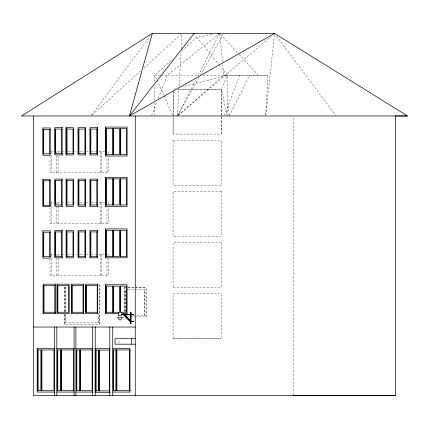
<?xml version="1.0" encoding="UTF-8"?>
<svg xmlns="http://www.w3.org/2000/svg" width="429" height="429" viewBox="0 0 429 429"><rect width="100%" height="100%" fill="white"/><g stroke="black" fill="none" stroke-linecap="round" stroke-linejoin="round"><path stroke-width="0.32" stroke-dasharray="2.15 1.61" d="M49.995 259.052L49.995 275.3L108.306 275.3L108.306 258.403M50 207.834L50 223.429L108.312 223.429L108.312 207.186M50.005 156.29L50.005 172.533L108.317 172.533L108.317 156.29M51.759 275.3L51.764 254.504M51.764 223.429L51.77 202.638M51.77 172.533L51.775 151.737M56.778 275.3L56.784 258.403M56.784 255.807L56.784 254.504M56.784 223.429L56.789 207.186M56.789 204.585L56.789 202.638M56.789 172.533L56.794 155.636M56.794 153.04L56.794 151.737M58.092 275.3L58.097 258.403M58.097 255.807L58.097 254.504M58.097 223.429L58.103 207.186M58.103 204.585L58.103 202.638M58.103 172.533L58.108 155.636M58.108 153.04L58.108 151.737M64.404 314.339L64.409 324.292L99.517 324.292L99.523 283.842L99.346 324.292M64.409 311.69L64.409 286.492M64.581 324.292L64.581 314.344M64.581 311.69L64.586 286.492M65.723 314.312L65.723 322.903L98.203 322.903L98.203 314.312M65.723 311.669L65.728 285.231M65.894 322.903L65.894 314.312M65.894 311.669L65.9 285.231M98.032 322.903L98.032 314.312M100.659 275.3L100.659 254.504M100.665 223.429L100.665 202.638M100.67 172.533L100.67 151.737M101.517 275.3L101.517 254.504M101.523 223.429L101.528 202.638M101.528 172.533L101.534 151.737M106.993 275.3L106.993 258.403M106.998 223.429L106.998 207.186M107.003 172.533L107.003 156.29M108.306 255.807L108.306 254.504L106.993 254.504M108.312 204.585L108.312 202.638L106.998 202.638M108.317 153.689L108.317 151.737L107.003 151.737M118.956 342.969L118.956 339.301M124.153 311.604L124.147 287.816L126.137 287.816M124.324 311.604L124.324 287.827M125.466 311.556L125.472 289.216L127.627 289.216M125.638 311.556L125.638 289.216M144.67 315.497L144.675 289.216M145.983 316.886L145.983 287.816L126.796 287.816M293.688 394.916L293.715 116.629M219.047 64.768L227.418 75.155L221.471 89.216L221.273 134.073L173.085 134.079L173.278 90.583L173.091 115.304M154.553 115.975L154.649 103.121M154.671 100.456L154.783 85.146M154.81 81.816L154.858 75.155L172.651 59.095M221.278 115.299L221.471 89.216L177.971 89.221L221.471 89.243L226.968 115.315M227.102 115.969L227.418 75.155L182.952 86.706M265.739 115.326L267.943 75.155L223.799 75.204L177.408 116.002L178.931 88.685M179.075 86.02L180.968 52.043M181.156 48.713L181.971 34.057M265.776 115.321L274.587 33.398M151.657 115.396L156.998 101.625M158.194 98.547L167.267 75.155L218.71 34.213M224.211 115.401L239.822 75.155M229.247 115.986L249.737 75.155M177.408 116.002L196.6 78.555M198.123 75.584L219.139 34.572M177.735 115.422L199.297 77.022M200.606 74.694L223.144 34.556M91.393 115.449L150.322 36.084M91.983 115.085L140.953 70.646M143.919 67.954L181.017 34.288M181.542 51.067L196.863 37.237L213.862 34.374M178.426 115.138L271.026 36.427M173.289 89.221L176.507 88.385M160.183 75.155L154.858 75.155L156.762 79.424M160.854 75.155L198.793 75.155M202.788 75.155L267.943 75.155M173.08 140.347L221.267 140.321L221.267 185.178M50.005 151.737L65.396 151.737M67.852 151.737L72.539 151.737M73.209 151.737L77.44 151.737M79.907 151.737L85.473 151.737M86.143 151.737L89.286 151.737M91.495 151.737L104.617 151.737M221.267 185.156L173.08 185.183L173.08 140.326M50 202.638L65.39 202.638M67.846 202.638L72.533 202.638M73.203 202.638L77.434 202.638M79.901 202.638L85.468 202.638M86.138 202.638L89.28 202.638M91.49 202.638L104.612 202.638M221.257 242.557L173.069 242.551L173.069 287.398M49.995 254.504L65.385 254.504M67.841 254.504L72.528 254.504M73.198 254.504L77.429 254.504M79.896 254.504L85.462 254.504M86.127 254.504L89.275 254.504M91.484 254.504L104.606 254.504M173.069 287.387L221.257 287.392L221.257 242.546M124.158 287.827L127.633 287.827M128.126 287.827L146.155 287.827L146.155 316.886L127.456 316.875M128.121 289.216L144.841 289.216L144.841 315.497L125.466 315.497M173.064 338.497L221.251 338.492L221.251 293.656L173.064 293.661L173.064 338.502L221.251 338.497M220.656 34.368L238.781 54.027M239.232 54.515L258.263 75.155M196.863 37.237L218.629 64.248M276.587 36.079L335.682 115.428M157.035 80.03L163.835 95.259M164.109 95.871L172.812 115.363M228.046 105.523L229.172 115.331M219.814 34.047L222.512 61.932M222.769 64.586L223.799 75.204M221.273 116.64L221.273 134.046M173.085 116.65L173.085 134.052M221.262 191.447L173.075 191.436L173.075 236.293L221.262 236.288L221.262 191.431"/><path stroke-width="0.64" d="M33.569 115.991L33.542 395.613L395.399 395.608L395.431 115.98M37.173 348.562L37.162 392.052L54.928 392.052M38.117 390.658L38.117 349.951M41.913 390.658L41.919 349.951M43.072 313.647L43.066 284.17L55.765 284.17M43.753 256.735L43.753 232.239M43.753 205.293L43.753 180.797M43.753 153.866L43.753 129.37M44.01 312.253L44.015 285.558M49.726 205.293L49.726 180.797M49.726 153.866L49.726 129.37M49.726 256.735L49.726 232.239M53.984 390.658L53.99 349.951M54.429 395.613L54.44 327.037M54.815 312.253L54.821 285.558M55.282 313.647L55.277 284.17M55.69 256.424L55.695 231.928M55.69 204.982L55.695 180.486M55.69 153.555L55.695 129.059M56.81 395.613L56.816 327.037M57.765 390.658L57.77 349.951M57.904 312.253L57.91 285.558M60.505 390.658L60.51 349.951M61.074 390.658L61.074 349.951M61.562 390.658L61.567 349.951M61.663 256.424L61.663 231.928M61.663 204.982L61.663 180.486M61.663 153.555L61.663 129.059M62.135 257.813L62.119 230.539M62.141 206.37L62.119 179.091M62.146 154.944L62.119 127.67M66.087 154.944L66.087 127.67L73.493 127.67L73.493 154.944L66.087 154.944L66.12 127.67M67.031 256.424L67.037 231.928M67.031 204.982L67.037 180.486M67.031 153.555L67.037 129.059M72.254 312.253L72.254 285.558M73.632 390.658L73.638 349.951M74.083 395.613L74.088 327.037M75.895 395.613L75.901 327.037M76.845 390.658L76.85 349.951M78.941 256.424L78.947 231.928M78.941 204.982L78.947 180.486M78.941 153.555L78.947 129.059M79.596 390.658L79.601 349.951M80.159 390.658L80.164 349.951M80.652 390.658L80.657 349.951M83.06 312.253L83.06 285.558M83.51 313.647L83.526 284.17M84.915 256.424L84.915 231.928M84.915 204.982L84.915 180.486M84.915 153.555L84.915 129.059M85.366 257.813L85.371 230.539L77.998 230.539L78.014 257.813L85.387 257.813L85.392 230.539M85.366 206.37L85.371 179.091L77.998 179.091L78.024 206.37L85.392 206.37L85.398 179.091M85.366 154.944L85.371 127.67L77.998 127.67L78.03 154.944L85.398 154.944L85.403 127.67M86.422 312.253L86.427 285.558M89.924 257.813L89.908 230.539L97.774 230.539M89.929 206.37L89.908 179.091L97.774 179.091M89.934 154.944L89.908 127.67L97.774 127.67M90.851 256.424L90.851 231.928M90.851 204.982L90.851 180.486M90.851 153.555L90.851 129.059M92.149 390.658L92.155 349.951M92.594 395.613L92.605 327.037M95.195 395.613L95.2 326.662M96.144 390.905L96.15 350.059M96.825 204.982L96.825 180.486M96.825 153.555L96.825 129.059M96.825 256.424L96.825 231.928M97.227 312.253L97.233 285.558M97.276 154.944L97.281 127.67M97.297 257.813L97.281 230.539M97.303 206.37L97.281 179.091M97.308 154.944L97.313 127.67M97.683 313.647L97.694 284.17M99.426 390.905L99.431 350.059M121.836 313.647L127.091 313.647L127.081 284.738L105.475 284.738L105.475 313.647L118.581 313.647M105.48 257.813L105.48 228.909L127.102 228.909L127.097 257.813L105.48 257.813L105.496 228.909M105.486 206.37L105.486 177.467L127.107 177.467L127.086 206.37L105.486 206.37L105.502 177.467M105.491 155.984L105.491 127.081L127.113 127.081L127.107 155.984L105.491 155.984L105.507 127.081M105.486 313.647L105.491 284.743M106.419 312.253L106.424 286.132M106.424 256.424L106.43 230.298M106.43 204.982L106.435 178.855M106.435 154.596L106.44 128.475M109.309 390.905L109.315 350.059M109.754 395.613L109.765 327.037M112.398 312.253L112.398 286.132M112.403 256.424L112.403 230.298M112.409 204.982L112.409 178.855M112.414 154.596L112.414 128.475M112.736 395.613L112.741 327.037M113.685 390.658L113.69 349.951M113.685 312.253L113.69 286.132M113.69 256.424L113.696 230.298M113.696 204.982L113.701 178.855M113.701 154.596L113.706 128.475M115.862 390.658L115.862 349.951M116.425 390.658L116.431 349.951M116.919 390.658L116.924 349.951M118.388 315.471L118.307 312.703L121.777 312.703M119.428 311.583L119.434 286.132L113.197 286.132L113.192 312.253L118.806 312.253M120.2 311.583L120.206 286.132L126.625 286.132L126.619 312.253L121.337 312.253M120.694 311.583L120.699 286.132M120.699 256.424L120.705 230.298M120.705 204.982L120.71 178.855M120.715 154.596L120.715 128.475M129.558 390.658L129.563 349.951M130.003 392.052L130.014 348.562L112.741 348.562M130.464 323.573L130.464 314.634L130.958 314.634L130.958 312.392L130.636 312.392L130.443 314.253L130.958 314.259L130.958 323.573L130.464 323.573L130.958 323.573M130.657 323.573L130.657 314.634M130.636 314.259L130.636 312.392M130.77 323.573L130.958 312.392M131.306 344.192L131.306 338.69M133.489 321.316L133.296 321.691L133.489 321.316L130.958 321.316M133.489 314.259L133.296 314.634L133.489 314.259L121.391 314.253M135.253 395.613L135.285 115.991M293.688 395.586L395.399 395.608M133.489 314.634L121.391 314.634L123.123 314.253L123.788 314.65L130.647 321.766L123.573 314.634L123.836 314.253L124.405 314.634L130.657 321.316L130.657 321.761L123.547 314.634L123.579 314.253M274.587 33.398L129.402 115.98L152.316 33.403L274.587 33.398L407.55 115.969L21.45 115.98L152.316 33.403M121.541 318.066L120.747 319.787L120.072 320.141L119.09 319.353L118.608 318.066M129.402 115.98L194.117 33.403M121.756 314.505L123 314.253L123.547 314.634M217.787 33.714L219.75 33.387M118.307 315.471L121.761 315.471M123.418 317.262L116.87 317.262M395.527 115.969L407.55 115.969M62.613 127.67L54.746 127.67L54.778 154.944L62.607 154.944M112.907 128.475L105.947 128.475L105.942 154.596L112.907 154.596M62.157 129.059L55.202 129.059L55.196 153.555L62.157 153.555M85.409 129.059L78.453 129.059L78.448 153.555L85.409 153.555M97.319 129.059L90.363 129.059L90.358 153.555L97.319 153.555M50.22 129.37L43.265 129.37L43.259 153.866L50.22 153.866M89.902 154.944L97.769 154.944M112.902 178.855L105.942 178.855L105.936 204.982L112.902 204.982M62.613 179.091L54.746 179.091L54.773 206.37L62.607 206.37M62.157 180.486L55.202 180.486L55.196 204.982L62.157 204.982M85.409 180.486L78.453 180.486L78.448 204.982L85.409 204.982M97.319 180.486L90.363 180.486L90.358 204.982L97.319 204.982M50.22 180.797L43.265 180.797L43.259 205.293L50.22 205.293M89.902 206.37L97.769 206.37M112.897 230.298L105.936 230.298L105.931 256.424L112.897 256.424M62.613 230.539L54.746 230.539L54.767 257.813L62.607 257.813M62.157 231.928L55.202 231.928L55.196 256.424L62.157 256.424M85.409 231.928L78.453 231.928L78.448 256.424L85.409 256.424M97.319 231.928L90.363 231.928L90.358 256.424L97.319 256.424M50.22 232.239L43.265 232.239L43.259 256.735L50.22 256.735M89.902 257.813L97.769 257.813M84.009 284.17L71.311 284.17L71.305 313.647L84.004 313.647M98.177 284.17L85.478 284.17L85.473 313.647L98.177 313.647M55.314 285.558L43.522 285.558L43.517 312.253L55.309 312.253M83.553 285.558L71.761 285.558L71.761 312.253L83.553 312.253M97.726 285.558L85.934 285.558L85.929 312.253L97.721 312.253M112.891 286.132L105.931 286.132L105.925 312.253L112.891 312.253M130.443 312.392L130.77 312.392M43.066 313.647L55.765 313.647M130.958 321.691L133.489 321.691M33.548 327.037L135.258 327.037M135.258 338.69L115.004 338.69L115.004 344.192L135.258 344.192M37.167 348.562L54.933 348.562M56.816 348.562L74.587 348.562M75.901 348.562L93.104 348.562M110.258 348.67L95.2 348.67L95.2 392.294L110.253 392.294M54.483 349.951L41.425 349.951L41.42 390.658L54.478 390.658M74.131 349.951L57.277 349.951L57.271 390.658L74.126 390.658M92.648 349.951L76.357 349.951L76.357 390.658L92.643 390.658M130.057 349.951L113.197 349.951L113.197 390.658L130.051 390.658M109.808 350.059L98.938 350.059L98.933 390.905L109.803 390.905M56.81 392.052L74.582 392.052M75.895 392.052L93.098 392.052M112.736 392.052L130.014 392.052M123.649 314.253L130.657 321.316L124.405 314.634M123.836 314.253L124.212 314.634M123.734 314.634L130.657 321.761M37.629 349.951L37.623 390.658L40.857 390.658L40.857 349.951L37.629 349.951M42.809 230.85L42.825 258.129L50.198 258.129L50.182 230.85L42.809 230.85M42.809 179.408L42.83 206.681L50.204 206.681L50.182 179.408L42.809 179.408M42.809 127.981L42.836 155.26L50.209 155.26L50.182 127.981L42.809 127.981M56.971 284.17L56.96 313.647L69.176 313.647L69.176 284.17L56.96 284.17M57.416 285.558L57.411 312.253L68.71 312.253L68.715 285.558L57.416 285.558M66.087 230.539L66.109 257.813L73.477 257.813L73.461 230.539L66.087 230.539M66.087 179.091L66.114 206.37L73.482 206.37L73.461 179.091L66.087 179.091M66.543 231.928L66.538 256.424L73.005 256.424L73.01 231.928L66.543 231.928M66.543 180.486L66.538 204.982L73.005 204.982L73.01 180.486L66.543 180.486M66.543 129.059L66.538 153.555L73.005 153.555L73.01 129.059L66.543 129.059M95.656 350.059L95.656 390.905L98.37 390.905L98.37 350.059L95.656 350.059M113.202 230.298L113.197 256.424L119.434 256.424L119.439 230.298L113.202 230.298M113.208 178.855L113.208 204.982L119.439 204.982L119.444 178.855L113.208 178.855M113.213 128.475L113.213 154.596L119.444 154.596L119.45 128.475L113.213 128.475M120.211 230.298L120.211 256.424L126.63 256.424L126.63 230.298L120.211 230.298M120.217 178.855L120.217 204.982L126.635 204.982L126.635 178.855L120.217 178.855M120.222 128.475L120.222 154.596L126.641 154.596L126.641 128.475L120.222 128.475"/></g></svg>
